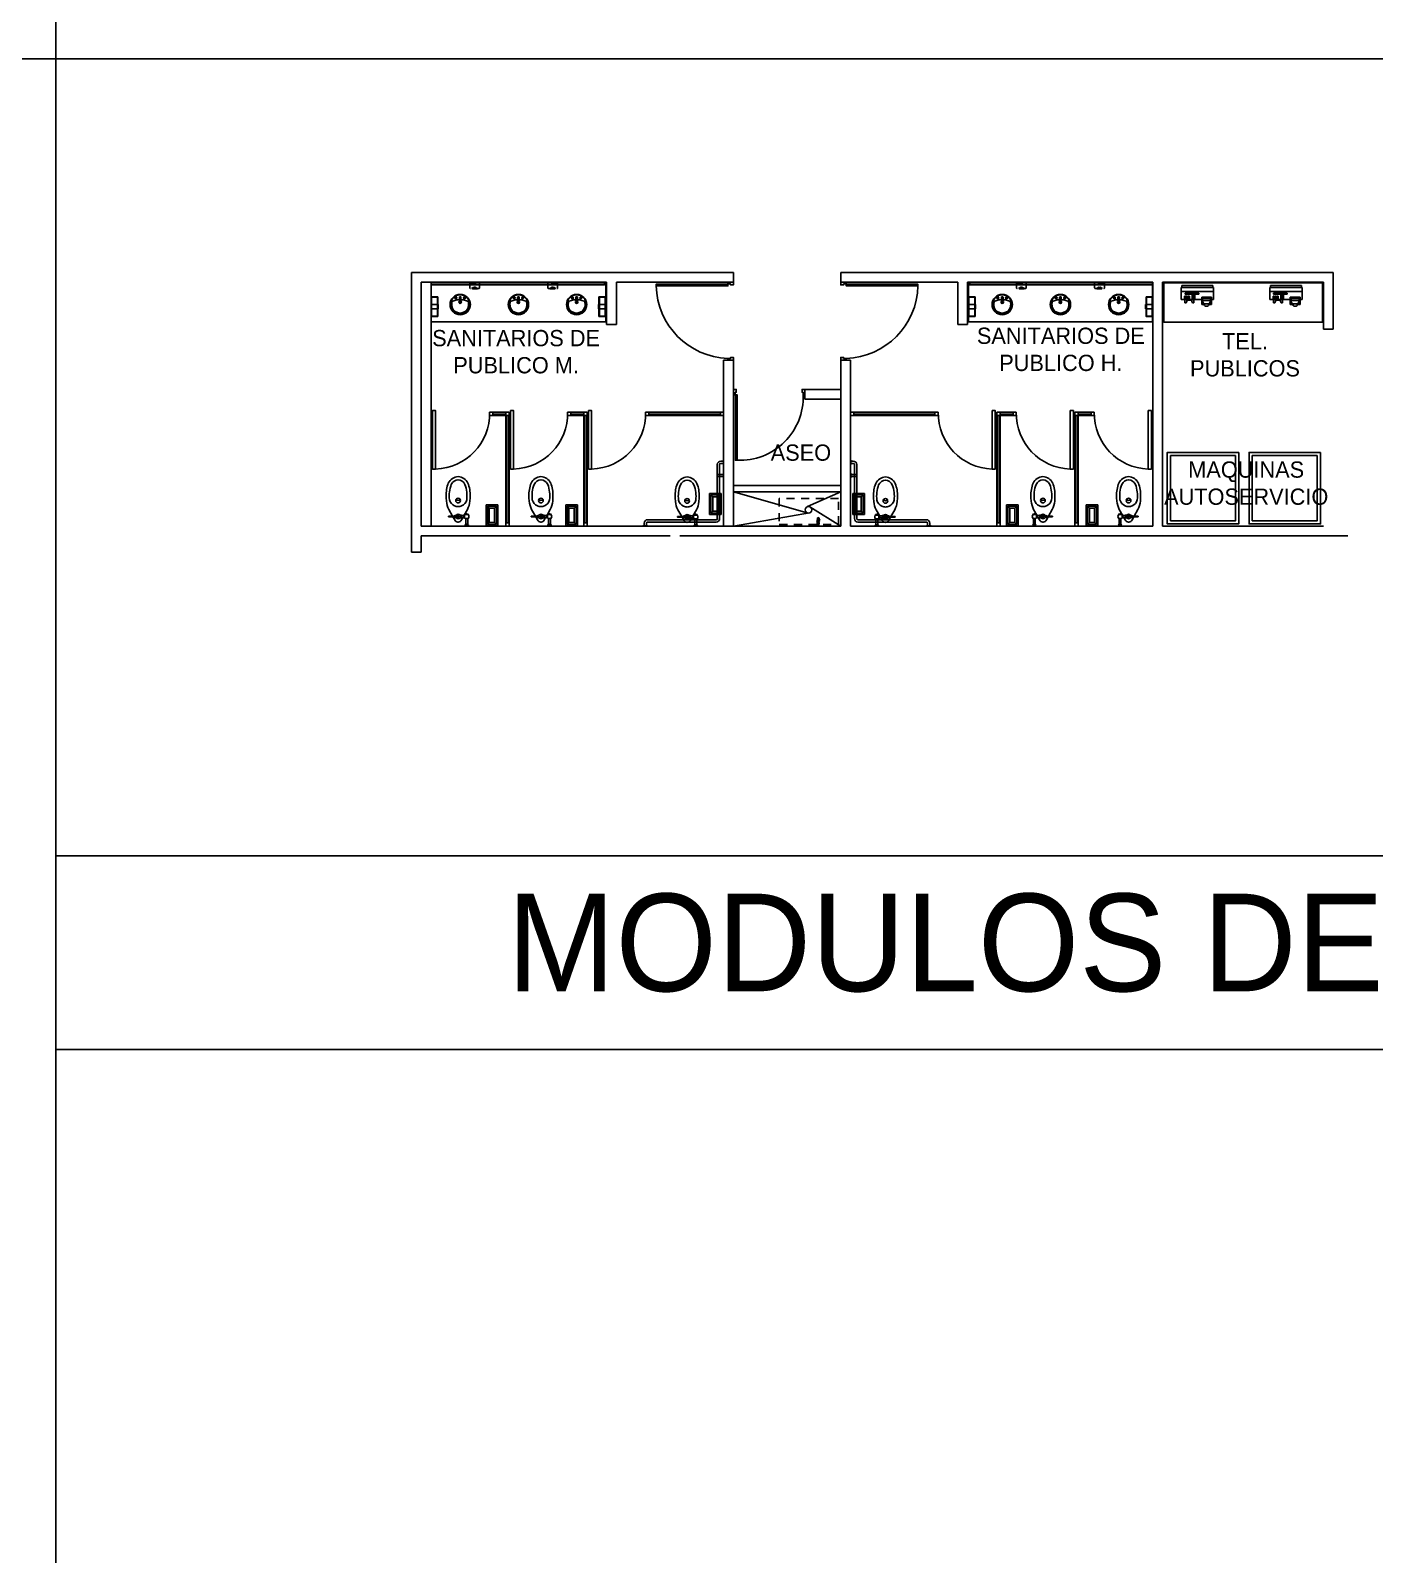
# Model space of a CAD drawing. Header units: millimetres. Extents: x 2523 to 2756, y 378 to 482.
# Drawn here: x 2637.31 to 2657.98, y 404.21 to 427.63 of the extents above; entities that cross this region are included whole.
import ezdxf

# ---------------------------------------------------------------- set-up
doc = ezdxf.new("R2010")
doc.units = ezdxf.units.MM
doc.linetypes.add('HIDDEN2', pattern=[0.1875, 0.125, -0.0625])
doc.layers.get('Defpoints').update_dxf_attribs({"color": 8})
for name, color, linetype in [('CANCEL', 6, 'Continuous'), ('MOBILIARIO', 161, 'Continuous'), ('MOBSANIT', 161, 'Continuous')]:
    doc.layers.add(name, color=color, linetype=linetype)
doc.styles.add('STYLE1', font='GOTHIC.TTF')

# ---------------------------------------------------------------- blocks, each defined once
blk = doc.blocks.new('PK')
at = {"layer": 'CANCEL'}
blk.add_lwpolyline([(-0.878, -0.025), (-0.878, 0.875), (-0.831, 0.875), (-0.831, -0.025), (-0.878, -0.025), (-0.878, 0.865)], dxfattribs=at)
blk.add_arc((-0.858, 0.017), 0.858, 358.8557, 88.1601, dxfattribs=at)
blk = doc.blocks.new('P120')
at = {"color": 2}
for points in [[(0.016, 1.2), (0, 1.2), (0, 1.157), (0.044, 1.157), (0.044, 1.172), (0.085, 1.172), (0.085, 1.2), (0.068, 1.2)], [(0.016, 0), (0, 0), (0, 0.043), (0.044, 0.043), (0.044, 0.028), (0.085, 0.028), (0.085, 0), (0.068, 0)]]:
    blk.add_lwpolyline(points, dxfattribs=at)
blk.add_lwpolyline([(1.188, 0.032), (0.085, 0.032), (1.188, 0.032), (1.188, 0.059), (0.085, 0.059), (0.085, 0.032)], close=True, dxfattribs=at)
at = {"color": 8}
blk.add_arc((0.045, 0.029), 1.144, 1.5037, 87.9825, dxfattribs=at)
blk = doc.blocks.new('P110')
at = {"color": 2}
blk.add_lwpolyline([(0.032, 1.088), (0.032, 0.085), (0.032, 1.088), (0.059, 1.088), (0.059, 0.085), (0.032, 0.085)], close=True, dxfattribs=at)
for points in [[(0, 0.016), (0, 0), (0.043, 0), (0.043, 0.044), (0.028, 0.044), (0.028, 0.085), (0, 0.085), (0, 0.068)], [(1.1, 0.016), (1.1, 0), (1.057, 0), (1.057, 0.044), (1.072, 0.044), (1.072, 0.085), (1.1, 0.085), (1.1, 0.068)]]:
    blk.add_lwpolyline(points, dxfattribs=at)
at = {"color": 8}
blk.add_arc((0.1, 0.116), 0.973, 358.2021, 92.3627, dxfattribs=at)
blk = doc.blocks.new('telefono-publico')
at = {"ltscale": 0.1}
for p, q in [((-0.12, -0.015), (-0.12, 0)), ((0.12, -0.015), (0.12, 0)), ((-0.125, -0.103), (-0.125, -0.015)), ((0.125, -0.015), (-0.125, -0.015)), ((0.125, -0.045), (-0.125, -0.045)), ((-0.108, -0.108), (-0.12, -0.108)), ((-0.033, -0.09), (-0.108, -0.09)), ((-0.108, -0.09), (-0.108, -0.145)), ((-0.104, -0.09), (-0.104, -0.126)), ((-0.1, -0.121), (-0.1, -0.104)), ((-0.04, -0.116), (-0.1, -0.116)), ((-0.045, -0.099), (-0.095, -0.099)), ((-0.08, -0.09), (-0.08, -0.099)), ((-0.06, -0.09), (-0.06, -0.099)), ((-0.04, -0.121), (-0.04, -0.104)), ((-0.037, -0.09), (-0.037, -0.126)), ((-0.033, -0.09), (-0.033, -0.145)), ((0.12, -0.108), (-0.033, -0.108)), ((-0.01, -0.066), (-0.01, -0.06)), ((-0.01, -0.06), (0.095, -0.06)), ((-0.01, -0.066), (0.095, -0.066)), ((0.04, -0.073), (0.02, -0.073)), ((0.02, -0.081), (0.02, -0.073)), ((0.04, -0.078), (0.02, -0.078)), ((0.04, -0.081), (0.02, -0.081)), ((0.02, -0.089), (0.02, -0.081)), ((0.04, -0.081), (0.02, -0.081)), ((0.04, -0.086), (0.02, -0.086)), ((0.04, -0.089), (0.02, -0.089)), ((0.02, -0.097), (0.02, -0.089)), ((0.04, -0.094), (0.02, -0.094)), ((0.04, -0.097), (0.02, -0.097)), ((0.02, -0.106), (0.02, -0.097)), ((0.04, -0.102), (0.02, -0.102)), ((0.04, -0.106), (0.02, -0.106)), ((0.028, -0.133), (0.028, -0.108)), ((0.04, -0.081), (0.04, -0.073)), ((0.04, -0.089), (0.04, -0.081)), ((0.04, -0.097), (0.04, -0.089)), ((0.04, -0.106), (0.04, -0.097)), ((0.042, -0.123), (0.042, -0.108)), ((0.044, -0.113), (0.082, -0.113)), ((0.07, -0.081), (0.06, -0.081)), ((0.06, -0.089), (0.06, -0.081)), ((0.07, -0.086), (0.06, -0.086)), ((0.07, -0.089), (0.06, -0.089)), ((0.06, -0.095), (0.06, -0.089)), ((0.07, -0.092), (0.06, -0.092)), ((0.06, -0.1), (0.06, -0.095)), ((0.07, -0.095), (0.06, -0.095)), ((0.07, -0.097), (0.06, -0.097)), ((0.06, -0.106), (0.06, -0.1)), ((0.07, -0.1), (0.06, -0.1)), ((0.07, -0.103), (0.06, -0.103)), ((0.07, -0.106), (0.06, -0.106)), ((0.07, -0.089), (0.07, -0.081)), ((0.07, -0.095), (0.07, -0.089)), ((0.07, -0.1), (0.07, -0.095)), ((0.07, -0.106), (0.07, -0.1)), ((0.085, -0.081), (0.075, -0.081)), ((0.075, -0.089), (0.075, -0.081)), ((0.085, -0.086), (0.075, -0.086)), ((0.085, -0.089), (0.075, -0.089)), ((0.075, -0.095), (0.075, -0.089)), ((0.085, -0.092), (0.075, -0.092)), ((0.075, -0.1), (0.075, -0.095)), ((0.085, -0.095), (0.075, -0.095)), ((0.085, -0.097), (0.075, -0.097)), ((0.075, -0.106), (0.075, -0.1)), ((0.085, -0.1), (0.075, -0.1)), ((0.085, -0.103), (0.075, -0.103)), ((0.085, -0.106), (0.075, -0.106)), ((0.082, -0.123), (0.082, -0.108)), ((0.085, -0.089), (0.085, -0.081)), ((0.085, -0.095), (0.085, -0.089)), ((0.085, -0.1), (0.085, -0.095)), ((0.085, -0.106), (0.085, -0.1)), ((0.1, -0.081), (0.09, -0.081)), ((0.09, -0.089), (0.09, -0.081)), ((0.1, -0.086), (0.09, -0.086)), ((0.1, -0.089), (0.09, -0.089)), ((0.09, -0.095), (0.09, -0.089)), ((0.1, -0.092), (0.09, -0.092)), ((0.09, -0.1), (0.09, -0.095)), ((0.1, -0.095), (0.09, -0.095)), ((0.1, -0.097), (0.09, -0.097)), ((0.09, -0.106), (0.09, -0.1)), ((0.1, -0.1), (0.09, -0.1)), ((0.1, -0.103), (0.09, -0.103)), ((0.1, -0.106), (0.09, -0.106)), ((0.095, -0.066), (0.095, -0.06)), ((0.097, -0.133), (0.097, -0.108)), ((0.1, -0.089), (0.1, -0.081)), ((0.1, -0.095), (0.1, -0.089)), ((0.1, -0.1), (0.1, -0.095)), ((0.1, -0.106), (0.1, -0.1)), ((0.125, -0.103), (0.125, -0.015)), ((-0.09, -0.14), (-0.108, -0.14)), ((-0.09, -0.145), (-0.108, -0.145)), ((-0.09, -0.139), (-0.09, -0.145)), ((-0.088, -0.146), (-0.088, -0.14)), ((-0.052, -0.146), (-0.052, -0.14)), ((-0.05, -0.139), (-0.05, -0.145)), ((-0.033, -0.14), (-0.05, -0.14)), ((-0.033, -0.145), (-0.05, -0.145)), ((0.037, -0.133), (0.028, -0.133)), ((0.037, -0.133), (0.042, -0.123)), ((0.087, -0.133), (0.082, -0.123)), ((0.097, -0.133), (0.087, -0.133))]:
    blk.add_line(p, q, dxfattribs=at)
blk.add_line((-0.12, 0), (0.12, 0))
for centre, radius, start, end in [((-0.12, -0.103), 0.005, 180, 270), ((-0.095, -0.104), 0.005, 90, 180), ((-0.045, -0.104), 0.005, 0, 90), ((0.12, -0.103), 0.005, 270, 0), ((-0.094, -0.126), 0.01, 180, 269.0786), ((-0.07, -0.027), 0.115, 261.233, 278.767), ((-0.047, -0.126), 0.01, 270.9214, 0)]:
    blk.add_arc(centre, radius, start, end, dxfattribs=at)
for centre, major_axis, ratio, start_param, end_param in [((-0.07, -0.116), (0, -0.026), 0.769231, 3.665191, 4.018038), ((-0.07, -0.116), (0, -0.026), 0.769231, 2.265148, 2.617994), ((-0.07, -0.121), (-0.03, 0), 0.777945, 0, 0.947457), ((-0.07, -0.146), (-0.0175, 0), 0.793919, 0, 3.141593), ((-0.07, -0.121), (-0.03, 0), 0.777945, 2.194136, 3.141593)]:
    blk.add_ellipse(centre, major_axis=major_axis, ratio=ratio, start_param=start_param, end_param=end_param, dxfattribs=at)
blk = doc.blocks.new('telefon-pub-planta')
at = {"layer": 'MOBILIARIO', "xscale": -1, "rotation": 270}
blk.add_blockref('telefono-publico', (0.045, 0.125), dxfattribs=at)
blk = doc.blocks.new('A$C730E3545')
for p, q in [((0.32, 0.18), (0, 0.18)), ((0, 0.18), (0, 0)), ((0, 0), (0.32, 0)), ((0.3, 0.16), (0.02, 0.16)), ((0.05, 0.13), (0.02, 0.16)), ((0.02, 0.16), (0.02, 0.02)), ((0.05, 0.05), (0.02, 0.02)), ((0.02, 0.02), (0.3, 0.02)), ((0.27, 0.13), (0.05, 0.13)), ((0.05, 0.13), (0.05, 0.05)), ((0.05, 0.05), (0.27, 0.05)), ((0.3, 0.16), (0.27, 0.13)), ((0.27, 0.05), (0.27, 0.13)), ((0.3, 0.02), (0.27, 0.05)), ((0.3, 0.02), (0.3, 0.16)), ((0.32, 0), (0.32, 0.18))]:
    blk.add_line(p, q)
blk = doc.blocks.new('A$C05C22262')
for p, q in [((0.037, 0.735), (0.037, 0.644)), ((0.067, 0.735), (0.067, 0.644)), ((0.135, 0.63), (0.098, 0.63)), ((0.135, 0.599), (0.098, 0.599))]:
    blk.add_line(p, q)
at = {"color": 8}
for p, q in [((0.038, 0.735), (0.038, 0.742)), ((0.052, 0.735), (0.052, 0.742)), ((0.066, 0.735), (0.066, 0.742)), ((0.033, 0.586), (0.033, 0.584)), ((0.037, 0.579), (0.037, 0.584)), ((0.052, 0.579), (0.052, 0.584)), ((0.067, 0.579), (0.067, 0.584)), ((0.071, 0.586), (0.071, 0.584)), ((0.098, 0.632), (0.085, 0.632)), ((0.085, 0.615), (0.098, 0.615)), ((0.098, 0.598), (0.085, 0.598)), ((0.19, 0.615), (0.18, 0.615)), ((0.185, 0.61), (0.185, 0.62)), ((0.221, 0.627), (0.218, 0.627)), ((0.221, 0.603), (0.218, 0.603)), ((0.234, 0.624), (0.221, 0.624)), ((0.234, 0.615), (0.221, 0.615)), ((0.234, 0.606), (0.221, 0.606))]:
    blk.add_line(p, q, dxfattribs=at)
for points in [[(0.025, 0.75), (0.079, 0.75, -0.443315), (0.071, 0.742), (0.033, 0.742, -0.443315)], [(0.049, 0.579), (0.056, 0.579), (0.056, 0.577, -0.414214), (0.054, 0.575), (0.051, 0.575, -0.414214), (0.049, 0.577)], [(0.254, 0.611), (0.329, 0.609, 0.421553), (0.334, 0.614), (0.334, 0.616, 0.421553), (0.329, 0.621), (0.254, 0.619)]]:
    blk.add_lwpolyline(points, format="xyb", close=True, dxfattribs=at)
for points in [[(0.072, 0.742), (0.072, 0.735), (0.033, 0.735), (0.033, 0.742)], [(0.032, 0.584), (0.073, 0.584), (0.073, 0.579), (0.032, 0.579)], [(0.198, 0.622), (0.198, 0.607), (0.185, 0.6), (0.172, 0.607), (0.172, 0.622), (0.185, 0.63)], [(0.234, 0.599), (0.221, 0.599), (0.221, 0.631), (0.234, 0.631)], [(0.247, 0.604), (0.234, 0.604), (0.234, 0.626), (0.247, 0.626)], [(0.254, 0.608), (0.247, 0.608), (0.247, 0.622), (0.254, 0.622)]]:
    blk.add_lwpolyline(points, close=True, dxfattribs=at)
for points in [[(0.269, 0.611), (0.328, 0.505, -0.085425), (0.366, 0.379), (0.37, 0.328), (0.37, 0.304, -0.095638), (0.336, 0.101, -0.260174), (0.185, 0, -0.260174), (0.034, 0.101, -0.095638), (0, 0.304), (0, 0.328), (0.004, 0.379, -0.085425), (0.042, 0.505), (0.091, 0.592)], [(0.085, 0.635, 0.154601), (0.073, 0.644), (0.032, 0.644, 0.455032), (0.032, 0.586), (0.071, 0.586, 0.259938), (0.085, 0.595)], [(0.112, 0.63), (0.133, 0.668, -0.290731), (0.183, 0.7), (0.185, 0.7), (0.187, 0.7, -0.290731), (0.237, 0.668), (0.264, 0.619)]]:
    blk.add_lwpolyline(points, format="xyb")
blk.add_lwpolyline([(0.085, 0.592), (0.085, 0.638), (0.098, 0.638), (0.098, 0.592)], close=True)
blk.add_lwpolyline([(0.159, 0.592), (0.135, 0.592), (0.135, 0.638), (0.159, 0.638)])
blk.add_lwpolyline([(0.185, 0.463, 0.094025), (0.131, 0.451, 0.231007), (0.052, 0.359), (0.052, 0.359, 0.115347), (0.08, 0.121, 0.246972), (0.185, 0.05, 0.246972), (0.29, 0.121, 0.115347), (0.318, 0.359), (0.318, 0.359, 0.231007), (0.239, 0.451, 0.094025)], format="xyb", close=True)
for radius in [0.035, 0.0095]:
    blk.add_circle((0.185, 0.615), radius)
blk.add_circle((0.185, 0.37), 0.0362, dxfattribs=at)
blk.add_arc((0.185, 0.331), 0.0362, 32.8341, 147.1659, dxfattribs=at)
blk = doc.blocks.new('WC')
at = {"layer": 'MOBSANIT', "rotation": 180}
blk.add_blockref('A$C05C22262', (0.17, 0.75), dxfattribs=at)
blk = doc.blocks.new('A$C6D5A01A4')
for p, q in [((-0.376, 0.506), (-0.376, 0.512)), ((-0.376, 0.506), (-0.304, 0.506)), ((-0.376, 0.506), (-0.304, 0.506)), ((-0.358, 0.467), (-0.358, 0.506)), ((-0.322, 0.467), (-0.322, 0.506)), ((-0.304, 0.506), (-0.304, 0.512)), ((-0.304, 0.506), (-0.304, 0.512)), ((0.75, 0.45), (-0.304, 0.45)), ((0.75, 0.414), (-0.304, 0.414)), ((0.767, -0.433), (0.767, 0.396)), ((0.803, -0.433), (0.803, 0.396)), ((0.86, -0.451), (0.821, -0.451)), ((0.86, -0.486), (0.821, -0.486))]:
    blk.add_line(p, q)
for points in [[(0.865, -0.301), (0.86, -0.301), (0.86, -0.23), (0.865, -0.23)], [(0.865, -0.504), (0.86, -0.504), (0.86, -0.433), (0.865, -0.433)]]:
    blk.add_lwpolyline(points)
blk.add_lwpolyline([(0.86, -0.248), (0.785, -0.248, 1), (0.785, -0.283), (0.86, -0.283)], format="xyb")
for centre, radius, start, end in [((-0.304, 0.467), 0.0533, 180, 270), ((-0.304, 0.467), 0.0178, 180, 270), ((0.75, 0.396), 0.0533, 360, 90), ((0.75, 0.396), 0.0178, 360, 90), ((0.821, -0.433), 0.0533, 180, 270), ((0.821, -0.433), 0.0178, 180, 270)]:
    blk.add_arc(centre, radius, start, end)
blk = doc.blocks.new('A$C2FAA7003')
for p, q in [((0.165, -0.13), (0.165, 0)), ((0.165, -0.15), (0.165, -0.14)), ((0.265, -0.13), (0.265, 0)), ((0.265, -0.15), (0.265, -0.14))]:
    blk.add_line(p, q)
for points in [[(0.44, -0.14), (-0.01, -0.14), (-0.01, 0.01), (0.44, 0.01)], [(0.43, -0.13), (0, -0.13), (0, 0), (0.43, 0)]]:
    blk.add_lwpolyline(points, close=True)
blk.add_lwpolyline([(0.265, -0.15), (0.165, -0.15)])
blk = doc.blocks.new('A$C4AA2731D')
at = {"color": 8}
for p, q in [((0.079, 0.053), (0.103, 0.053)), ((0.091, 0.065), (0.091, 0.042)), ((0.144, 0.058), (0.168, 0.058)), ((0.148, 0.117), (0.164, 0.117)), ((0.233, 0.053), (0.21, 0.053)), ((0.221, 0.065), (0.221, 0.042))]:
    blk.add_line(p, q, dxfattribs=at)
for points in [[(0.076, 0.057, 0.247805), (0.087, 0.069, -0.116963), (0.095, 0.069, 0.247805), (0.106, 0.057, -0.116963), (0.106, 0.05, 0.247805), (0.095, 0.038, -0.116963), (0.087, 0.038, 0.247805), (0.076, 0.05, -0.116963)], [(0.148, 0.117), (0.144, 0.058, 0.015831), (0.144, 0.058), (0.144, 0.041, 0.414214), (0.147, 0.038), (0.165, 0.038, 0.414214), (0.168, 0.041), (0.168, 0.058, 0.015831), (0.168, 0.058), (0.164, 0.117, -0.015831), (0.164, 0.117), (0.164, 0.129, 0.414214), (0.161, 0.131), (0.151, 0.131, 0.414214), (0.148, 0.129), (0.148, 0.117, -0.015831)], [(0.237, 0.057, -0.247805), (0.225, 0.069, 0.116963), (0.218, 0.069, -0.247805), (0.206, 0.057, 0.116963), (0.206, 0.05, -0.247805), (0.218, 0.038, 0.116963), (0.225, 0.038, -0.247805), (0.237, 0.05, 0.116963)]]:
    blk.add_lwpolyline(points, format="xyb", close=True)
for centre, radius in [((0.156, 0.156), 0.156), ((0.091, 0.053), 0.00217), ((0.091, 0.053), 0.00217), ((0.156, 0.045), 0.00331), ((0.221, 0.053), 0.00217), ((0.221, 0.053), 0.00217)]:
    blk.add_circle(centre, radius)
blk.add_circle((0.156, 0.156), 0.15, dxfattribs=at)
for centre, radius, start, end in [((0.156, 0.156), 0.13, 338.4712, 201.5288), ((0.156, 0.361), 0.281, 238.7221, 267.8672), ((0.091, 0.053), 0.0145, 106.4867, 163.5133), ((0.091, 0.053), 0.0145, 196.4867, 253.5133), ((0.091, 0.053), 0.0145, 16.4867, 73.5133), ((0.091, 0.053), 0.0145, 286.4867, 343.5133), ((0.156, 0.118), 0.0193, 298.3264, 242.8889), ((0.156, 0.118), 0.0121, 129.7918, 224.4169), ((0.156, 0.118), 0.0121, 315.5831, 50.2082), ((0.156, 0.361), 0.281, 272.1328, 301.2779), ((0.221, 0.053), 0.0145, 106.4867, 163.5133), ((0.221, 0.053), 0.0145, 196.4867, 253.5133), ((0.221, 0.053), 0.0145, 16.4867, 73.5133), ((0.221, 0.053), 0.0145, 286.4867, 343.5133)]:
    blk.add_arc(centre, radius, start, end, dxfattribs=at)
blk = doc.blocks.new('A$C13D72097')
at = {"linetype": 'HIDDEN2', "ltscale": 0.5}
for p, q in [((-0.046, 0.06), (-0.092, 0.014)), ((-0.092, 0), (0, -0.092)), ((0.053, -0.053), (-0.053, 0.053)), ((0.06, -0.046), (-0.046, 0.06)), ((-0.038, -0.025), (-0.079, -0.013)), ((-0.048, -0.044), (-0.036, -0.032)), ((-0.044, -0.048), (-0.032, -0.036)), ((-0.025, -0.038), (-0.013, -0.079)), ((0.014, -0.092), (0.06, -0.046))]:
    blk.add_line(p, q, dxfattribs=at)
for centre, radius, start, end in [((-0.085, 0.007), 0.01, 135, 225), ((0.236, 0.236), 0.404, 215.7351, 234.2649), ((-0.039, -0.029), 0.004, 315, 73.2347), ((-0.029, -0.039), 0.004, 16.7653, 135), ((0.007, -0.085), 0.01, 225, 315)]:
    blk.add_arc(centre, radius, start, end, dxfattribs=at)
blk = doc.blocks.new('A$C190E7DBA')
at = {"layer": 'MOBILIARIO'}
for p, q in [((-0.085, -0.012), (-0.085, 0.011)), ((-0.082, 0.006), (-0.074, 0.006)), ((-0.07, -0.012), (-0.07, 0.011)), ((-0.07, 0.01), (-0.048, 0.01)), ((-0.048, -0.012), (-0.048, 0.011)), ((-0.045, 0.006), (-0.037, 0.006)), ((-0.033, -0.012), (-0.033, 0.011)), ((0.003, 0.002), (-0.003, -0.002)), ((0.003, 0.002), (-0.003, -0.002)), ((-0.082, -0.007), (-0.074, -0.007)), ((-0.07, -0.01), (-0.048, -0.01)), ((-0.045, -0.007), (-0.037, -0.007))]:
    blk.add_line(p, q, dxfattribs=at)
for points in [[(-0.074, -0.016, 0.763328), (-0.074, -0.007, 0.52558), (-0.074, 0.006, 0.702359), (-0.074, 0.015), (-0.082, 0.015, 0.702359), (-0.082, 0.006, 0.52558), (-0.082, -0.007, 0.763328), (-0.082, -0.016)], [(-0.037, -0.016, 0.763328), (-0.037, -0.007, 0.52558), (-0.037, 0.006, 0.702359), (-0.037, 0.015), (-0.045, 0.015, 0.702359), (-0.045, 0.006, 0.52558), (-0.045, -0.007, 0.763328), (-0.045, -0.016)], [(0.014, -0.023), (0.007, -0.012, 0.162144), (0, -0.007, -0.507847), (-0.007, 0.002, 0.162144), (-0.01, 0.01), (-0.017, 0.021, -1), (-0.014, 0.023), (-0.007, 0.012, 0.162144), (0, 0.007, -0.507847), (0.007, -0.002, 0.162144), (0.01, -0.01), (0.017, -0.021, -1)]]:
    blk.add_lwpolyline(points, format="xyb", close=True, dxfattribs=at)
for points in [[(-0.033, 0.01), (-0.025, 0.01, -0.081673), (-0.013, 0.015)], [(0.012, -0.014, 0.082287), (0.021, -0.009), (0.038, -0.009, 0.789474), (0.038, 0.01), (0.021, 0.01, 0.215191), (-0.009, 0.016)], [(-0.033, -0.01), (-0.025, -0.01, 0.247261), (0.009, -0.015)]]:
    blk.add_lwpolyline(points, format="xyb", dxfattribs=at)
blk.add_circle((0, 0), 0.00346, dxfattribs=at)
blk.add_arc((0.036, 0), 0.0138, 223.6359, 136.3641, dxfattribs=at)

msp = doc.modelspace()

# ---------------------------------------------------------------- linework, layer by layer
for p, q in [((2643.1717, 419.6155), (2643.1717, 423.9155)), ((2648.1217, 423.9155), (2643.1717, 423.9155)), ((2648.1217, 423.9155), (2648.1217, 423.7655)), ((2657.3467, 423.9155), (2649.7717, 423.9155)), ((2649.7717, 423.7655), (2649.7717, 423.9155)), ((2657.3467, 423.9155), (2657.3467, 423.0405)), ((2643.3217, 423.7655), (2643.3217, 420.0155)), ((2643.3217, 423.7655), (2646.1717, 423.7655)), ((2646.1717, 423.7655), (2643.3217, 423.7655)), ((2643.4717, 423.7655), (2643.4717, 420.0155)), ((2646.1717, 423.7655), (2646.1717, 423.1155)), ((2646.3217, 423.7655), (2648.1217, 423.7655)), ((2646.3217, 423.1155), (2646.3217, 423.7655)), ((2649.7717, 423.7655), (2651.5717, 423.7655)), ((2651.5717, 423.1155), (2651.5717, 423.7655)), ((2651.7217, 423.7655), (2654.5717, 423.7655)), ((2651.7217, 423.7655), (2651.7217, 423.1155)), ((2654.7217, 423.7655), (2657.1967, 423.7655)), ((2657.1967, 423.0405), (2657.1967, 423.7655)), ((2646.3217, 423.1155), (2646.1717, 423.1155)), ((2651.5717, 423.1155), (2651.7217, 423.1155)), ((2657.3467, 423.0405), (2657.1967, 423.0405)), ((2647.9717, 422.5655), (2648.1217, 422.5655)), ((2647.9717, 420.0155), (2647.9717, 422.5655)), ((2648.1217, 422.5655), (2648.1217, 420.0155)), ((2649.7717, 422.5655), (2649.9217, 422.5655)), ((2649.7717, 420.0155), (2649.7717, 422.5655)), ((2649.9217, 422.5655), (2649.9217, 420.0155)), ((2649.2217, 422.1155), (2649.2217, 421.9655)), ((2649.2217, 422.1155), (2649.7717, 422.1155)), ((2649.7717, 421.9655), (2649.2217, 421.9655)), ((2644.4217, 421.7655), (2644.3717, 421.7655)), ((2644.3717, 421.7655), (2644.3717, 421.7155)), ((2644.6217, 421.7655), (2644.3717, 421.7655)), ((2644.3717, 421.7155), (2644.4217, 421.7155)), ((2644.6217, 421.7155), (2644.3717, 421.7155)), ((2644.4217, 421.7155), (2644.4217, 421.7655)), ((2644.6217, 421.7555), (2644.4217, 421.7555)), ((2644.6217, 421.7255), (2644.4217, 421.7255)), ((2644.6217, 420.0155), (2644.6217, 421.7655)), ((2644.6717, 421.7655), (2644.6217, 421.7655)), ((2644.6217, 420.0155), (2644.6217, 421.7655)), ((2644.6217, 421.7655), (2644.6217, 421.7155)), ((2644.6717, 421.7655), (2644.6217, 421.7655)), ((2644.6217, 421.7655), (2644.6217, 421.7155)), ((2644.6717, 421.7655), (2644.6217, 421.7655)), ((2644.6217, 421.7155), (2644.6717, 421.7155)), ((2644.6217, 421.7155), (2644.6717, 421.7155)), ((2644.6217, 421.7155), (2644.6717, 421.7155)), ((2644.6317, 420.0655), (2644.6317, 421.7155)), ((2644.6317, 420.0655), (2644.6317, 421.7155)), ((2644.6617, 420.0655), (2644.6617, 421.7155)), ((2644.6617, 420.0655), (2644.6617, 421.7155)), ((2644.6717, 420.0155), (2644.6717, 421.7655)), ((2644.6717, 421.7155), (2644.6717, 421.7655)), ((2644.6717, 420.0155), (2644.6717, 421.7655)), ((2644.6717, 421.7155), (2644.6717, 421.7655)), ((2644.6717, 421.7155), (2644.6717, 421.7655)), ((2644.6717, 421.7555), (2644.6718, 421.7555)), ((2644.6717, 421.7555), (2644.6718, 421.7555)), ((2644.6717, 421.7255), (2644.6718, 421.7255)), ((2644.6717, 421.7255), (2644.6718, 421.7255)), ((2645.6217, 421.7655), (2645.5717, 421.7655)), ((2645.5717, 421.7655), (2645.5717, 421.7155)), ((2645.8217, 421.7655), (2645.5717, 421.7655)), ((2645.5717, 421.7155), (2645.6217, 421.7155)), ((2645.8217, 421.7155), (2645.5717, 421.7155)), ((2645.6217, 421.7155), (2645.6217, 421.7655)), ((2645.8217, 421.7555), (2645.6217, 421.7555)), ((2645.8217, 421.7255), (2645.6217, 421.7255)), ((2645.8217, 420.0155), (2645.8217, 421.7655)), ((2645.8217, 421.7655), (2645.8217, 421.7155)), ((2645.8717, 421.7655), (2645.8217, 421.7655)), ((2645.8217, 421.7655), (2645.8217, 421.7155)), ((2645.8717, 421.7655), (2645.8217, 421.7655)), ((2645.8217, 421.7155), (2645.8717, 421.7155)), ((2645.8217, 421.7155), (2645.8717, 421.7155)), ((2645.8317, 420.0655), (2645.8317, 421.7155)), ((2645.8617, 420.0655), (2645.8617, 421.7155)), ((2645.8717, 420.0155), (2645.8717, 421.7655)), ((2645.8717, 421.7155), (2645.8717, 421.7655)), ((2645.8717, 421.7155), (2645.8717, 421.7655)), ((2645.8717, 421.7555), (2645.8718, 421.7555)), ((2645.8717, 421.7555), (2645.8718, 421.7555)), ((2645.8717, 421.7255), (2645.8718, 421.7255)), ((2645.8717, 421.7255), (2645.8718, 421.7255)), ((2646.8217, 421.7655), (2646.7717, 421.7655)), ((2646.7717, 421.7655), (2646.7717, 421.7155)), ((2647.9217, 421.7655), (2646.7717, 421.7655)), ((2646.7717, 421.7155), (2646.8217, 421.7155)), ((2647.9217, 421.7155), (2646.7717, 421.7155)), ((2646.8217, 421.7155), (2646.8217, 421.7655)), ((2647.9217, 421.7555), (2646.8217, 421.7555)), ((2647.9217, 421.7255), (2646.8217, 421.7255)), ((2647.9217, 421.7655), (2647.9717, 421.7655)), ((2647.9217, 421.7155), (2647.9217, 421.7655)), ((2647.9717, 421.7155), (2647.9217, 421.7155)), ((2647.9717, 421.7655), (2647.9717, 421.7155)), ((2649.9717, 421.7655), (2649.9217, 421.7655)), ((2649.9217, 421.7655), (2649.9217, 421.7155)), ((2649.9217, 421.7155), (2649.9717, 421.7155)), ((2649.9717, 421.7655), (2651.2717, 421.7655)), ((2649.9717, 421.7155), (2649.9717, 421.7655)), ((2649.9717, 421.7555), (2651.2217, 421.7555)), ((2649.9717, 421.7255), (2651.2217, 421.7255)), ((2649.9717, 421.7155), (2651.2717, 421.7155)), ((2651.2217, 421.7155), (2651.2217, 421.7655)), ((2651.2217, 421.7655), (2651.2717, 421.7655)), ((2651.2717, 421.7155), (2651.2217, 421.7155)), ((2651.2717, 421.7655), (2651.2717, 421.7155)), ((2652.1717, 421.7555), (2652.1716, 421.7555)), ((2652.1717, 421.7555), (2652.1716, 421.7555)), ((2652.1717, 421.7255), (2652.1716, 421.7255)), ((2652.1717, 421.7255), (2652.1716, 421.7255)), ((2652.1717, 420.0155), (2652.1717, 421.7655)), ((2652.1717, 421.7155), (2652.1717, 421.7655)), ((2652.1717, 421.7655), (2652.2217, 421.7655)), ((2652.1717, 421.7155), (2652.1717, 421.7655)), ((2652.1717, 421.7655), (2652.2217, 421.7655)), ((2652.2217, 421.7155), (2652.1717, 421.7155)), ((2652.2217, 421.7155), (2652.1717, 421.7155)), ((2652.1817, 420.0655), (2652.1817, 421.7155)), ((2652.2117, 420.0655), (2652.2117, 421.7155)), ((2652.2217, 421.7655), (2652.4717, 421.7655)), ((2652.2217, 420.0155), (2652.2217, 421.7655)), ((2652.2217, 421.7655), (2652.2217, 421.7155)), ((2652.2217, 421.7655), (2652.2217, 421.7155)), ((2652.2217, 421.7555), (2652.4217, 421.7555)), ((2652.2217, 421.7255), (2652.4217, 421.7255)), ((2652.2217, 421.7155), (2652.4717, 421.7155)), ((2652.4217, 421.7655), (2652.4717, 421.7655)), ((2652.4217, 421.7155), (2652.4217, 421.7655)), ((2652.4717, 421.7155), (2652.4217, 421.7155)), ((2652.4717, 421.7655), (2652.4717, 421.7155)), ((2653.3717, 421.7555), (2653.3716, 421.7555)), ((2653.3717, 421.7555), (2653.3716, 421.7555)), ((2653.3717, 421.7255), (2653.3716, 421.7255)), ((2653.3717, 421.7255), (2653.3716, 421.7255)), ((2653.3717, 420.0155), (2653.3717, 421.7655)), ((2653.3717, 421.7155), (2653.3717, 421.7655)), ((2653.3717, 421.7655), (2653.4217, 421.7655)), ((2653.3717, 420.0155), (2653.3717, 421.7655)), ((2653.3717, 421.7155), (2653.3717, 421.7655)), ((2653.3717, 421.7655), (2653.4217, 421.7655)), ((2653.3717, 421.7155), (2653.3717, 421.7655)), ((2653.3717, 421.7655), (2653.4217, 421.7655)), ((2653.4217, 421.7155), (2653.3717, 421.7155)), ((2653.4217, 421.7155), (2653.3717, 421.7155)), ((2653.4217, 421.7155), (2653.3717, 421.7155)), ((2653.3817, 420.0655), (2653.3817, 421.7155)), ((2653.3817, 420.0655), (2653.3817, 421.7155)), ((2653.4117, 420.0655), (2653.4117, 421.7155)), ((2653.4117, 420.0655), (2653.4117, 421.7155)), ((2653.4217, 420.0155), (2653.4217, 421.7655)), ((2653.4217, 421.7655), (2653.6717, 421.7655)), ((2653.4217, 420.0155), (2653.4217, 421.7655)), ((2653.4217, 421.7655), (2653.4217, 421.7155)), ((2653.4217, 421.7655), (2653.4217, 421.7155)), ((2653.4217, 421.7555), (2653.6217, 421.7555)), ((2653.4217, 421.7255), (2653.6217, 421.7255)), ((2653.4217, 421.7155), (2653.6717, 421.7155)), ((2653.6217, 421.7655), (2653.6717, 421.7655)), ((2653.6217, 421.7155), (2653.6217, 421.7655)), ((2653.6717, 421.7155), (2653.6217, 421.7155)), ((2653.6717, 421.7655), (2653.6717, 421.7155)), ((2649.7717, 420.6405), (2648.1217, 420.6405)), ((2649.7717, 420.5405), (2648.1217, 420.5405)), ((2649.7717, 420.0155), (2643.3217, 420.0155)), ((2643.3217, 419.8655), (2647.1467, 419.8655)), ((2643.3217, 419.8655), (2643.3217, 419.6155)), ((2647.2967, 419.8655), (2657.5717, 419.8655)), ((2649.9217, 420.0155), (2654.5717, 420.0155)), ((2654.7217, 420.0155), (2657.1967, 420.0155)), ((2643.3217, 419.6155), (2643.1717, 419.6155))]:
    msp.add_line(p, q)
for points in [[(2654.5717, 420.0155), (2654.5717, 423.7655)], [(2654.7217, 423.7655), (2654.7217, 420.0155)]]:
    msp.add_lwpolyline(points)
for points in [[(2644.6717, 421.7655), (2644.6217, 421.7655), (2644.6217, 421.7155), (2644.6717, 421.7155)], [(2644.6717, 421.7655), (2644.6217, 421.7655), (2644.6217, 421.7155), (2644.6717, 421.7155)], [(2644.6717, 421.7655), (2644.6217, 421.7655), (2644.6217, 421.7155), (2644.6717, 421.7155)], [(2644.6717, 421.7655), (2644.6217, 421.7655), (2644.6217, 421.7155), (2644.6717, 421.7155)], [(2644.6717, 421.7655), (2644.6217, 421.7655), (2644.6217, 421.7155), (2644.6717, 421.7155)], [(2644.6717, 421.7655), (2644.6217, 421.7655), (2644.6217, 421.7155), (2644.6717, 421.7155)], [(2645.8717, 421.7655), (2645.8217, 421.7655), (2645.8217, 421.7155), (2645.8717, 421.7155)], [(2645.8717, 421.7655), (2645.8217, 421.7655), (2645.8217, 421.7155), (2645.8717, 421.7155)], [(2645.8717, 421.7655), (2645.8217, 421.7655), (2645.8217, 421.7155), (2645.8717, 421.7155)], [(2645.8717, 421.7655), (2645.8217, 421.7655), (2645.8217, 421.7155), (2645.8717, 421.7155)], [(2652.1717, 421.7655), (2652.2217, 421.7655), (2652.2217, 421.7155), (2652.1717, 421.7155)], [(2652.1717, 421.7655), (2652.2217, 421.7655), (2652.2217, 421.7155), (2652.1717, 421.7155)], [(2652.1717, 421.7655), (2652.2217, 421.7655), (2652.2217, 421.7155), (2652.1717, 421.7155)], [(2652.1717, 421.7655), (2652.2217, 421.7655), (2652.2217, 421.7155), (2652.1717, 421.7155)], [(2653.3717, 421.7655), (2653.4217, 421.7655), (2653.4217, 421.7155), (2653.3717, 421.7155)], [(2653.3717, 421.7655), (2653.4217, 421.7655), (2653.4217, 421.7155), (2653.3717, 421.7155)], [(2653.3717, 421.7655), (2653.4217, 421.7655), (2653.4217, 421.7155), (2653.3717, 421.7155)], [(2653.3717, 421.7655), (2653.4217, 421.7655), (2653.4217, 421.7155), (2653.3717, 421.7155)], [(2653.3717, 421.7655), (2653.4217, 421.7655), (2653.4217, 421.7155), (2653.3717, 421.7155)], [(2653.3717, 421.7655), (2653.4217, 421.7655), (2653.4217, 421.7155), (2653.3717, 421.7155)], [(2644.6717, 420.0155), (2644.6217, 420.0155), (2644.6217, 420.0655), (2644.6717, 420.0655)], [(2644.6717, 420.0155), (2644.6217, 420.0155), (2644.6217, 420.0655), (2644.6717, 420.0655)], [(2645.8717, 420.0155), (2645.8217, 420.0155), (2645.8217, 420.0655), (2645.8717, 420.0655)], [(2652.1717, 420.0155), (2652.2217, 420.0155), (2652.2217, 420.0655), (2652.1717, 420.0655)], [(2653.3717, 420.0155), (2653.4217, 420.0155), (2653.4217, 420.0655), (2653.3717, 420.0655)], [(2653.3717, 420.0155), (2653.4217, 420.0155), (2653.4217, 420.0655), (2653.3717, 420.0655)]]:
    msp.add_lwpolyline(points, close=True)
at = {"layer": 'Defpoints'}
for points in [[(2597.8912, 476.1288), (2637.7002, 476.1288), (2637.7002, 427.1975), (2597.8912, 427.1975)], [(2637.7002, 476.1288), (2717.3183, 476.1288), (2717.3183, 427.1975), (2637.7002, 427.1975)], [(2597.8912, 427.1975), (2637.7002, 427.1975), (2637.7002, 378.2662), (2597.8912, 378.2662)], [(2637.7002, 427.1975), (2677.5093, 427.1975), (2677.5093, 378.2662), (2637.7002, 378.2662)]]:
    msp.add_lwpolyline(points, close=True, dxfattribs=at)
for points in [[(2637.7002, 414.9485), (2677.5093, 414.9485)], [(2637.7002, 411.9712), (2677.5093, 411.9712)]]:
    msp.add_lwpolyline(points, dxfattribs=at)
at = {"layer": 'MOBILIARIO'}
for p, q in [((2648.1217, 420.5405), (2649.2573, 420.2202)), ((2649.7717, 420.5405), (2649.2635, 420.3143)), ((2649.7717, 420.0155), (2649.2966, 420.3122)), ((2648.1217, 420.0155), (2649.2903, 420.218))]:
    msp.add_line(p, q, dxfattribs=at)
for points in [[(2657.182, 423.7522), (2654.7399, 423.7522), (2654.7399, 423.1522), (2657.182, 423.1522)], [(2655.8944, 421.1483), (2654.7944, 421.1483), (2654.7944, 420.0483), (2655.8944, 420.0483)], [(2655.8444, 421.0983), (2654.8444, 421.0983), (2654.8444, 420.0983), (2655.8444, 420.0983)], [(2657.1517, 421.1483), (2656.0517, 421.1483), (2656.0517, 420.0483), (2657.1517, 420.0483)], [(2657.1017, 421.0983), (2656.1017, 421.0983), (2656.1017, 420.0983), (2657.1017, 420.0983)]]:
    msp.add_lwpolyline(points, close=True, dxfattribs=at)
at = {"layer": 'MOBILIARIO', "linetype": 'HIDDEN2'}
msp.add_lwpolyline([(2649.7373, 420.0401), (2649.7373, 420.4401), (2648.8273, 420.4401), (2648.8273, 420.0401)], close=True, dxfattribs=at)
at = {"layer": 'MOBILIARIO'}
msp.add_circle((2649.2769, 420.2662), 0.05, dxfattribs=at)
at = {"layer": 'MOBSANIT'}
for points in [[(2643.4717, 423.1554), (2646.1586, 423.1554), (2646.1586, 423.7554), (2643.4717, 423.7554)], [(2643.4717, 423.7554), (2646.1377, 423.7554), (2646.1377, 423.7219), (2643.4717, 423.7219)]]:
    msp.add_lwpolyline(points, dxfattribs=at)
for points in [[(2654.5675, 423.1554), (2651.7348, 423.1554), (2651.7348, 423.7554), (2654.5675, 423.7554)], [(2651.7557, 423.7554), (2651.7557, 423.7219), (2654.5675, 423.7219), (2654.5675, 423.7554)]]:
    msp.add_lwpolyline(points, close=True, dxfattribs=at)

# ---------------------------------------------------------------- block references
at = {"rotation": 180}
for name, p in [('P120', (2648.1217, 423.7655)), ('PK', (2651.2717, 421.7655)), ('PK', (2652.4717, 421.7655)), ('PK', (2653.6717, 421.7655))]:
    msp.add_blockref(name, p, dxfattribs=at)
at = {"xscale": -1, "rotation": 180}
for name, p in [('P120', (2649.7717, 423.7655)), ('P110', (2648.1217, 422.1155)), ('PK', (2644.3717, 421.7655)), ('PK', (2645.5717, 421.7655)), ('PK', (2646.7717, 421.7655))]:
    msp.add_blockref(name, p, dxfattribs=at)
at = {"layer": 'MOBILIARIO', "xscale": 2, "yscale": 2, "zscale": 2, "rotation": 90.00000000009119}
for p in [(2655.5072, 423.6233), (2656.8701, 423.6233)]:
    msp.add_blockref('telefon-pub-planta', p, dxfattribs=at)
at = {"layer": 'MOBILIARIO', "rotation": 89.99999999997395}
msp.add_blockref('A$C190E7DBA', (2649.4269, 420.097), dxfattribs=at)
at = {"layer": 'MOBSANIT', "extrusion": (0, 0, -1), "zscale": -1, "rotation": 44.99999998182038}
for p in [(-2644.1413, 423.7329), (-2652.5502, 423.7329)]:
    msp.add_blockref('A$C13D72097', p, dxfattribs=at)
at = {"layer": 'MOBSANIT', "extrusion": (0, 0, -1), "xscale": -1, "zscale": -1, "rotation": 315.0000000181796}
for p in [(-2645.3432, 423.7329), (-2653.7521, 423.7329)]:
    msp.add_blockref('A$C13D72097', p, dxfattribs=at)
at = {"layer": 'MOBSANIT'}
for name, p, rotation in [('A$C4AA2731D', (2644.0758, 423.5758), 180), ('A$C4AA2731D', (2644.9714, 423.5758), 180), ('A$C4AA2731D', (2652.4118, 423.5758), 180), ('A$C6D5A01A4', (2650.7867, 420.527), 180), ('WC', (2643.9028, 420.0276), 359.9624380293326), ('WC', (2645.1761, 420.0276), 359.9624380294695), ('A$C730E3545', (2644.4979, 420.0211), 90), ('A$C730E3545', (2645.7229, 420.0211), 90), ('A$C730E3545', (2647.9351, 420.1938), 89.99999999981762)]:
    msp.add_blockref(name, p, dxfattribs=dict(at, rotation=rotation))
at = {"layer": 'MOBSANIT', "xscale": -1}
for name, p, rotation in [('A$C4AA2731D', (2645.5545, 423.5758), 180), ('A$C4AA2731D', (2652.9949, 423.5758), 180), ('A$C4AA2731D', (2653.8905, 423.5758), 180), ('A$C6D5A01A4', (2647.1067, 420.527), 180), ('WC', (2652.8673, 420.0276), 0.03756197053051302), ('WC', (2654.1849, 420.0276), 0.03756197066728362), ('A$C730E3545', (2649.9583, 420.1938), 270.0000000001824), ('A$C730E3545', (2652.3205, 420.0211), 270), ('A$C730E3545', (2653.5455, 420.0211), 270)]:
    msp.add_blockref(name, p, dxfattribs=dict(at, rotation=rotation))
at = {"layer": 'MOBSANIT', "extrusion": (0, 0, -1), "zscale": -0.6750000000465661}
for p, xscale, yscale, rotation in [((-2643.4808, 423.2442), -0.6750000000465661, 0.6749999998137355, 269.9999999813176), ((-2646.1489, 423.2442), 0.6750000000465661, 0.6750000000465661, 89.99999998151054), ((-2651.7445, 423.2442), -0.6750000000465661, 0.6749999998137355, 270.0000000184895), ((-2654.5626, 423.2442), 0.6750000000465661, 0.6750000000465661, 90.00000001868241)]:
    msp.add_blockref('A$C2FAA7003', p, dxfattribs=dict(at, xscale=xscale, yscale=yscale, rotation=rotation))
at = {"layer": 'MOBSANIT'}
msp.add_blockref('WC', (2647.4254, 420.0212), dxfattribs=at)
at = {"layer": 'MOBSANIT', "xscale": -1}
msp.add_blockref('WC', (2650.4455, 420.0212), dxfattribs=at)

# ---------------------------------------------------------------- texts
at = {"char_height": 0.25, "width": 2.925303, "attachment_point": 5, "style": 'STYLE1'}
for s, insert in [('SANITARIOS DE PUBLICO M.', (2644.7798, 422.6947)), ('SANITARIOS DE PUBLICO H.', (2653.1572, 422.7307)), ('TEL. \\PPUBLICOS', (2655.9893, 422.6468)), ('ASEO', (2649.1595, 421.1428)), ('MAQUINAS\\PAUTOSERVICIO', (2656.0078, 420.6739))]:
    msp.add_mtext(s, dxfattribs=dict(at, insert=insert))
at = {"layer": 'Defpoints', "insert": (2657.733, 414.3647), "char_height": 1.5, "width": 50.411832, "attachment_point": 2, "style": 'STYLE1'}
msp.add_mtext('MODULOS DE SANITARIOS', dxfattribs=at)

doc.saveas('drawing.dxf')
